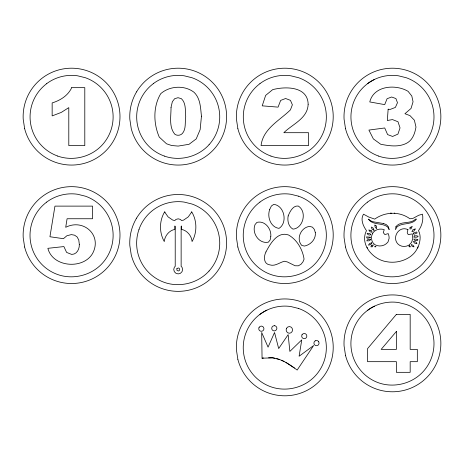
<?xml version="1.0" encoding="UTF-8"?>
<svg xmlns="http://www.w3.org/2000/svg" width="464" height="464" viewBox="0 0 464 464"><rect width="100%" height="100%" fill="white"/><g stroke="black" fill="none" stroke-linecap="round" stroke-linejoin="round"><path stroke-width="0.7" d="M191.365 212.094L191.754 211.926C197.136 220.771 197.206 232.574 192.084 241.547C191.626 235.886 187.178 230.446 181.534 229.402L181.534 225.98L181.14 226.374L181.14 266.348L182.027 267.241L182.625 269.456L182.027 271.684L180.403 273.313L178.182 273.905L175.96 273.313L174.331 271.684L173.733 269.456L174.331 267.241L175.218 266.353L175.218 226.368L174.829 225.98L174.829 229.402C169.18 230.446 164.732 235.886 164.279 241.547C159.152 232.574 159.227 220.771 164.61 211.926L168.09 216.885L172.724 220.075L174.829 220.545L175.96 219.414L178.182 218.817L180.403 219.414L181.534 220.545L183.64 220.075L188.268 216.885L191.754 211.926M417.693 248.06C419.984 242.608 421.428 236.217 418.499 230.643C421.909 225.91 423.62 219.965 422.455 214.177L418.76 215.255L413.105 218.312L409.938 218.782C399.458 211.103 385.143 211.671 374.703 219.112L368.735 217.013L363.509 214.177C360.134 219.368 363.237 226.136 366.467 230.643C359.467 244.574 373.311 260.095 387.185 261.789C398.999 263.952 413.813 258.239 417.948 246.825M276.73 358.591C284.357 360.731 290.911 365.359 297.163 370.057L313.647 345.523L299.106 356.23L301.757 339.874L289.861 351.422L288.156 334.666L278.678 348.551L274.543 332.497L268.059 347.147L261.684 332.497L262.061 358.196L272.896 357.843L279.374 359.519M315.189 340.86L314.238 341.806L313.89 343.105L314.238 344.404L315.189 345.349A2.604 2.604 0 0 0 318.733 344.404L319.075 343.105L318.727 341.806M209.055 144.722C198.041 156.942 179.823 161.571 164.308 156.084M209.055 271.011C198.041 283.231 179.823 287.86 164.308 282.373A41.54 41.54 0 0 1 139.032 229.326M390.914 213.185L391.03 213.104M274.294 325.705L273 326.059L272.049 327.004L271.701 328.303L272.049 329.602A2.604 2.604 0 0 0 275.593 330.548L276.538 329.602L276.886 328.303A2.604 2.604 0 0 0 274.299 325.687M394.76 213.104L394.458 213.185L394.812 213.185M262.061 358.196L263.436 357.982M268.563 357.814L272.223 357.75L274.914 358.237M390.874 213.185L391.106 213.185M378.56 156.084C394.075 161.571 412.293 156.942 423.313 144.722A41.528 41.528 0 0 0 425.726 92.058A41.493 41.493 0 0 0 406.307 77.743L398.396 75.789A41.592 41.592 0 0 0 367.569 83.619M270.918 156.084C286.433 161.571 304.651 156.942 315.671 144.722A41.528 41.528 0 0 0 318.084 92.058A41.493 41.493 0 0 0 298.665 77.743L290.754 75.789A41.592 41.592 0 0 0 259.927 83.619M298.665 196.202L290.754 194.248A41.592 41.592 0 0 0 259.927 202.078M57.693 156.084C73.208 161.571 91.425 156.942 102.445 144.722A41.528 41.528 0 0 0 104.858 92.058A41.493 41.493 0 0 0 85.44 77.743L77.529 75.789A41.592 41.592 0 0 0 46.702 83.619M298.665 308.485L290.754 306.524A41.592 41.592 0 0 0 259.927 314.354M390.729 213.104L391.024 213.185M164.61 211.926L164.998 212.094M281.816 360.377L284.026 361.479M285.952 362.448L294.443 368.045M367.32 248.06L367.036 247.266M136.549 91.872A48.43 48.43 0 0 1 212.86 82.836A48.43 48.43 0 0 1 201.84 158.885A48.43 48.43 0 0 1 131.231 128.557L129.816 119.167A48.517 48.517 0 0 1 136.555 91.866M298.659 308.49A41.54 41.54 0 0 1 315.665 375.451C304.657 387.689 286.433 392.306 270.918 386.819A41.54 41.54 0 0 1 266.904 310.161M378.583 156.049A41.528 41.528 0 0 1 374.57 79.437M209.049 144.716A41.528 41.528 0 0 0 211.468 92.058A41.493 41.493 0 0 0 192.05 77.743L184.138 75.789A41.592 41.592 0 0 0 153.317 83.619M164.331 156.049A41.528 41.528 0 0 1 153.346 83.648M57.716 156.049A41.528 41.528 0 0 1 46.731 83.648M136.549 218.161A48.43 48.43 0 0 1 212.86 209.125A48.43 48.43 0 0 1 201.84 285.174A48.43 48.43 0 0 1 131.231 254.846L129.816 245.45A48.517 48.517 0 0 1 136.555 218.155M209.049 271.005A41.54 41.54 0 0 0 192.05 204.038L184.138 202.078A41.592 41.592 0 0 0 153.317 209.902A41.551 41.551 0 0 0 139.014 229.332M46.702 202.078A41.592 41.592 0 0 1 77.529 194.248L85.44 196.202A41.54 41.54 0 0 1 102.44 263.175C91.431 275.413 73.202 280.03 57.693 274.543A41.54 41.54 0 0 1 46.707 202.095M367.581 202.095A41.54 41.54 0 0 0 378.566 274.526C394.069 280.053 412.299 275.396 423.313 263.181A41.54 41.54 0 0 0 406.307 196.214L398.396 194.248A41.592 41.592 0 0 0 367.569 202.078M298.659 196.214A41.54 41.54 0 0 1 315.665 263.175C304.657 275.413 286.433 280.03 270.918 274.543A41.54 41.54 0 0 1 259.933 202.095M374.547 306.147A41.54 41.54 0 0 0 359.165 368.491A41.545 41.545 0 0 0 378.56 382.812C394.081 388.287 412.293 383.67 423.313 371.444A41.54 41.54 0 0 0 406.307 304.471L398.396 302.511A41.592 41.592 0 0 0 367.569 310.335M270.941 156.049A41.528 41.528 0 0 1 259.962 83.648M315.189 340.837A2.604 2.604 0 0 1 318.733 341.782M315.329 232.655C316.054 239.14 310.642 244.876 304.517 246.053L301.82 245.491C295.684 238.919 301.101 226.995 309.853 226.409L312.475 227.18L314.354 229.425L315.329 232.655M171.036 107.364C171.117 116.203 168.652 126.991 174.882 134.287A5.87 5.87 0 0 0 182.282 133.597C186.348 129.027 184.788 122.403 185.716 116.864C185.113 110.78 186.296 103.304 181.389 98.681L178.025 97.701L174.644 98.704L172.353 101.691L171.036 107.364M388.142 109.208L387.33 120.512L392.457 119.584L397.996 121.759L400.032 127.902L397.921 134.119L392.614 136.451L387.62 134.606L384.72 127.977L368.903 130.077L373.358 138.916L380.741 144.263C389.041 145.824 397.88 147.303 405.867 143.62C412.467 140.604 414.851 133.713 415.97 127.043L414.393 120.228L409.985 115.623L404.933 113.715L411.029 108.466L413.053 101.79L411.806 96.025L408.082 91.333C395.693 83.932 373.793 85.538 369.762 101.941L384.72 104.62L387.098 98.699L391.639 97.005L395.914 98.559L397.468 102.718L395.392 107.422L390.201 109.405L388.142 109.208M410.031 227.563L409.921 228.856L410.971 228.903L412.241 226.362L410.031 227.563M288.161 215.922C287.239 220.69 288.428 226.6 292.964 229.129C303.288 228.334 307.307 211.485 298.219 206.016C292.894 205.407 289.867 211.793 288.161 215.922M201.457 116.203L200.146 129.63L196.214 138.898L189.068 144.287L178.141 146.085L171.639 145.516L166.518 143.794L159.251 137.071C153.381 123.499 152.998 106.552 160.753 93.664C169.725 85.805 184.51 84.947 194.033 92.284C200.541 98.507 200.494 107.897 201.457 116.203M79.321 244.441C79.547 249.052 76.891 254.411 71.705 254.423L66.613 252.422L63.893 246.575L47.879 248.321C52.565 267.334 83.021 269.706 92.516 253.611C102.515 235.335 83.537 218.213 65.714 227.296L67.083 218.747L92.533 218.747L92.533 206.12L54.955 206.12L49.938 236.744L63.423 238.687L66.92 235.729L71.357 234.604L74.611 235.196L77.146 236.976L78.776 240.027L79.321 244.441M308.154 104.255C307.69 118.453 292.598 124.045 283.829 132.698L308.537 132.698L308.537 145.603L261.052 145.603C262.955 128.76 279.508 120.588 290.429 109.887L292.372 104.794L290.447 100.346L285.615 98.501L280.656 100.41L278.075 107.126L262.212 105.844L265.634 95.41L272.652 89.662C285.418 86.234 307.823 86.246 308.154 104.255M395.943 226.687L395.45 229.651L396.83 227.082C402.288 222.192 411.939 225.382 416.521 219.112L415.535 219.112C410.315 224.535 400.565 220.528 395.943 226.687M270.808 236.391L270.135 239.981L268.349 242.185C258.993 244.186 251.488 232.905 255.084 224.506L256.946 222.372C264.961 220.296 271.527 228.88 270.808 236.391M269.717 209.45C266.928 216.798 270.582 227.227 279.003 228.381C287.871 222.906 284.548 205.587 273.754 204.363L271.376 206.016L269.717 209.45M372.279 233.885C370.719 237.696 371.374 242.301 374.941 244.743C379.291 247.15 385.132 245.978 388.043 241.895L389.145 238.247L388.965 236.043L388.206 233.601L384.911 234.593L383.264 232.621L384.256 229.651C379.83 228.195 374.523 229.512 372.279 233.885M414.219 235.909L413.888 237.226L416.51 237.208L417.559 236.942L418.168 236.24L416.504 235.758L414.219 235.909M286.566 328.239L286.131 329.904L286.566 331.574L287.738 332.792L289.345 333.239L290.951 332.792L292.123 331.574L292.558 329.904L292.123 328.239L290.951 327.021L289.345 326.569L287.738 327.021L286.566 328.239M176.883 268.714L176.883 270.205L178.182 270.959A1.485 1.485 0 0 0 178.93 268.163L178.182 267.966L176.883 268.714M259.092 327.375L258.75 328.674A2.587 2.587 0 0 0 261.348 331.261A2.587 2.587 0 0 0 263.935 328.674L263.593 327.375L262.636 326.43L261.336 326.076L260.049 326.43L259.092 327.375M302.023 334.776L301.675 336.075L302.023 337.374A2.598 2.598 0 0 0 306.518 337.374L306.866 336.075L306.518 334.776L305.567 333.831L304.274 333.477L302.975 333.831L302.023 334.776M265.947 251.94C263.622 256.36 263.378 263.929 269.706 264.851C275.14 266.638 279.496 262.433 284.409 261.249L287.32 261.928L295.063 265.75L298.329 265.82L301.032 264.254L303.004 261.783L304.071 259.15C302.667 249.609 297.146 239.865 288.591 235.016C277.478 231.02 270.176 243.902 265.947 251.94M407.96 229.651L407.224 232.249L407.485 233.438L408.291 234.593L412.241 233.931L412.803 238.56L411.556 242.417L408.929 245.166C405.281 247.225 400.606 246.9 397.671 243.751C391.668 236.86 399.452 225.394 407.96 229.651M370.423 239.198L370.063 240.277L369.019 240.828L366.798 240.851L367.244 239.975L368.12 239.54L370.423 239.198M371.739 242.829L371.339 243.931L370.434 244.714L368.445 245.131L369.622 243.507L371.739 242.829M415.21 228.99L413.905 231.055L411.916 231.629L412.954 229.703L415.21 228.99M413.644 233.032L413.233 233.931L414.242 234.187L417.182 232.945L416.521 231.959L413.644 233.032M371.403 245.781L370.893 246.825L372.401 246.784L373.387 244.801L371.403 245.781M71.705 87.661C68.051 95.619 60.262 100.421 52.154 102.933L52.154 115.907L61.265 112.416L68.794 107.631L68.794 145.603L84.796 145.603L84.796 87.661L71.705 87.661M375.034 246.448L374.796 246.825L376.026 246.778L375.034 246.448M370.753 234.262L370.15 235.057L368.886 234.981L367.645 234.297L367.128 233.27L369.222 233.491L370.753 234.262M396.384 314.383L367.546 348.655L367.546 361.676L396.384 361.676L396.384 372.325L410.176 372.325L410.176 361.676L417.327 361.676L417.327 349.392L410.176 349.392L410.176 314.383L396.384 314.383M396.384 331.464L381.147 349.392L396.384 349.392L396.384 331.464M417.838 239.859L417.026 240.52L415.651 240.555L414.381 240.079L413.888 239.204L415.941 239.064L417.838 239.859M370.423 237.226L369.054 238.003L367.128 238.218L366.467 236.895L370.423 237.226M409.608 245.787L408.952 246.117L409.242 246.825L410.518 246.825L409.608 245.787M413.917 246.825L412.038 246.256L411.255 244.47L413.233 245.45L413.917 246.825M416.852 243.478L414.723 243.206L413.233 241.506L415.355 241.785L416.376 242.446L416.852 243.478M383.589 223.526L373.532 221.85L370.626 220.847L368.445 219.112C372.662 225.626 382.377 222.384 387.776 227.157L389.192 229.651L388.327 226.6L386.361 224.663L383.589 223.526M371.043 230.515L368.776 229.982L370.156 231.797L372.07 232.29L371.768 231.188L371.043 230.515M375.811 225.446L374.703 225.04L375.231 227.319L376.681 228.665L376.536 226.403L375.811 225.446M374.048 230.312L371.966 229.03L371.409 227.018L373.218 228.172L374.048 230.312M345.494 128.557L344.068 119.167A48.511 48.511 0 0 1 350.813 91.866A48.43 48.43 0 0 1 427.118 82.836A48.43 48.43 0 0 1 416.098 158.885A48.43 48.43 0 0 1 345.489 128.557M345.494 247.016L344.068 237.626A48.511 48.511 0 0 1 350.813 210.325A48.43 48.43 0 0 1 427.118 201.295A48.43 48.43 0 0 1 416.098 277.344A48.43 48.43 0 0 1 345.489 247.016M345.494 355.273L344.068 345.883A48.511 48.511 0 0 1 350.813 318.588A48.43 48.43 0 0 1 427.118 309.558A48.43 48.43 0 0 1 416.098 385.607A48.43 48.43 0 0 1 345.489 355.279M237.852 128.557L236.425 119.167A48.517 48.517 0 0 1 243.171 91.866A48.43 48.43 0 0 1 319.476 82.836A48.43 48.43 0 0 1 308.45 158.885A48.43 48.43 0 0 1 237.846 128.557M237.852 247.016L236.425 237.626A48.511 48.511 0 0 1 243.171 210.325A48.43 48.43 0 0 1 319.476 201.295A48.43 48.43 0 0 1 308.45 277.344A48.43 48.43 0 0 1 237.846 247.016M237.852 359.293L236.425 349.902A48.511 48.511 0 0 1 243.171 322.608A48.43 48.43 0 0 1 319.476 313.571A48.43 48.43 0 0 1 308.45 389.627A48.43 48.43 0 0 1 237.846 359.293M24.627 128.557L23.2 119.167A48.511 48.511 0 0 1 29.94 91.866A48.43 48.43 0 0 1 106.25 82.836A48.43 48.43 0 0 1 95.224 158.885A48.43 48.43 0 0 1 24.615 128.557M24.627 247.016L23.2 237.626A48.511 48.511 0 0 1 29.94 210.325A48.43 48.43 0 0 1 106.25 201.295A48.43 48.43 0 0 1 95.224 277.344A48.43 48.43 0 0 1 24.615 247.016"/></g></svg>
